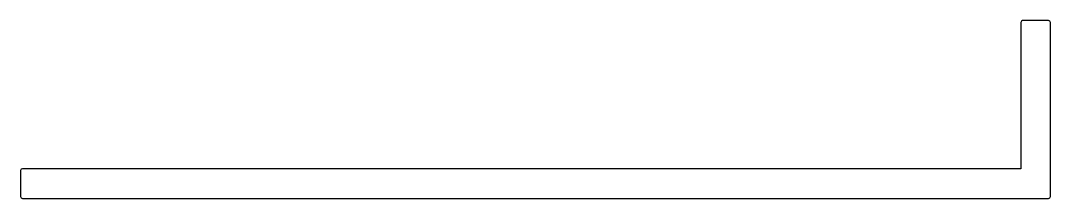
# Model space of a CAD drawing. Extents: x 1692 to 1866, y 1568 to 1598.
import ezdxf

# ---------------------------------------------------------------- set-up
doc = ezdxf.new("R2010")
doc.units = 0
doc.layers.add('KOTA', color=7, linetype='CONTINUOUS')

msp = doc.modelspace()

# ---------------------------------------------------------------- linework, layer by layer
at = {"layer": 'KOTA'}
for p, q in [((1861.5, 1597.49), (1861.5, 1572.79)), ((1866.2, 1597.79), (1861.8, 1597.79)), ((1866.5, 1568.09), (1866.5, 1597.49)), ((1692.5, 1572.49), (1692.5, 1568.09)), ((1861.5, 1572.79), (1692.8, 1572.79)), ((1692.8, 1567.79), (1866.2, 1567.79))]:
    msp.add_line(p, q, dxfattribs=at)
for centre, start, end in [((1861.8, 1597.49), 90, 180), ((1866.2, 1597.49), 0, 90), ((1692.8, 1572.49), 90, 180), ((1692.8, 1568.09), 180, 270), ((1866.2, 1568.09), 270, 0)]:
    msp.add_arc(centre, 0.3, start, end, dxfattribs=at)

doc.saveas('drawing.dxf')
